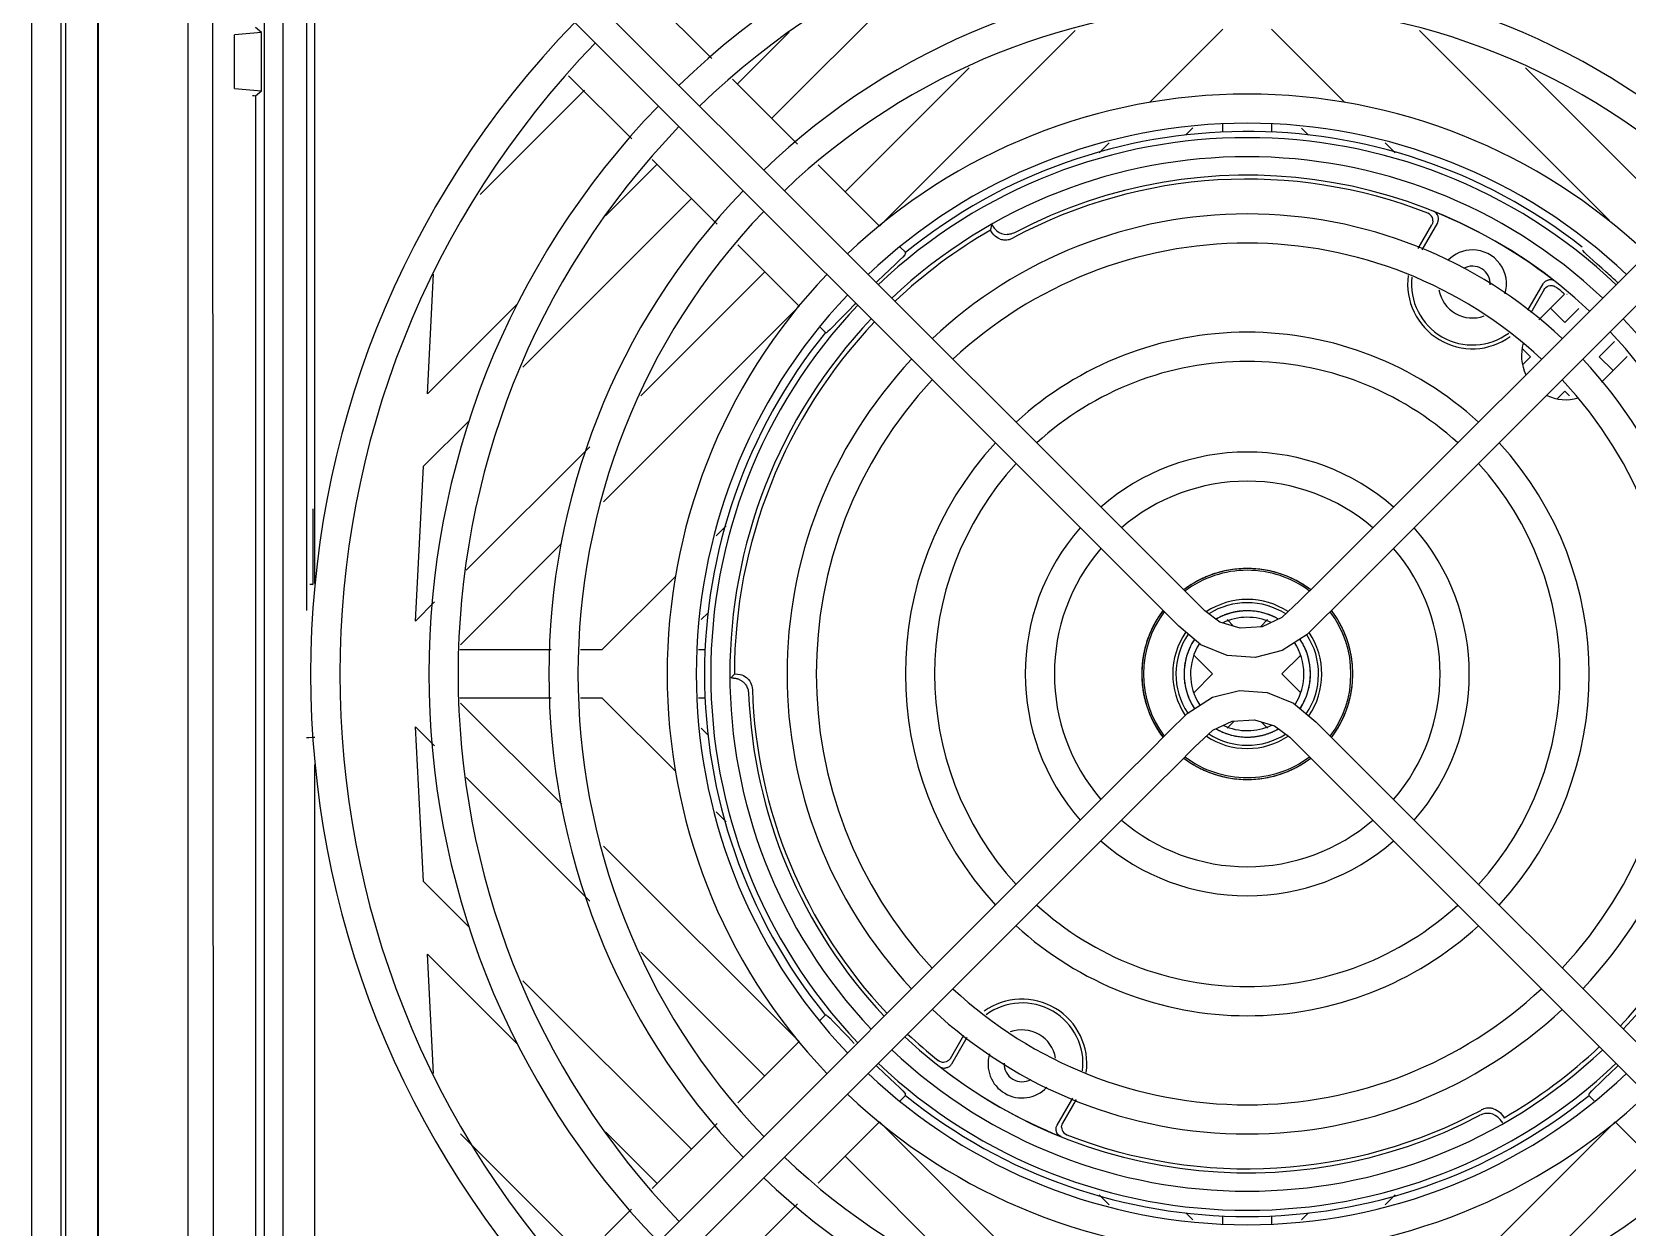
# Model space of a CAD drawing. Header units: inches. Extents: x 0 to 102, y 0 to 66.
# Drawn here: x 58.751 to 62.627, y 24.329 to 27.234 of the extents above; entities that cross this region are included whole.
import ezdxf
from ezdxf.enums import TextEntityAlignment as Align

# ---------------------------------------------------------------- set-up
doc = ezdxf.new("R2010")
doc.units = ezdxf.units.IN
doc.header["$MEASUREMENT"] = 0
doc.layers.add('PSYMS', color=7, linetype='Continuous')
doc.styles.add('WD', font='romans.shx', dxfattribs={"height": 0.185})

# ---------------------------------------------------------------- blocks, each defined once
blk = doc.blocks.new('SEN_FAN_N12_FA44')
at = {"color": 7, "linetype": 'Continuous'}
for p, q in [((-0.0153, 0.3371), (-0.0153, 5.534)), ((0.0556, 0.1245), (0.0556, 5.534)), ((0.3634, 5.5146), (0.3634, 0.4876)), ((0.4231, 5.316), (0.425, 1.2617)), ((4.8104, 4.8153), (3.1594, 3.1643)), ((2.5831, 3.2967), (1.0865, 4.7933)), ((2.5824, 3.1972), (1.0362, 4.7435)), ((4.856, 4.7607), (3.1387, 3.0434)), ((2.7574, 3.1224), (2.5831, 3.2967)), ((2.7363, 3.0434), (2.5824, 3.1972)), ((3.1594, 3.1643), (3.1111, 3.116)), ((2.7864, 3.0935), (2.7574, 3.1224)), ((3.1111, 3.116), (3.0648, 3.0697)), ((2.8341, 3.0458), (2.7864, 3.0935)), ((2.8711, 3.0185), (2.8341, 3.0458)), ((3.1387, 3.0434), (3.1293, 3.034)), ((3.0039, 2.7659), (3.0409, 2.7387)), ((2.6967, 2.7015), (2.7457, 2.7505)), ((2.7639, 2.6685), (2.8102, 2.7148)), ((3.0409, 2.7387), (3.0886, 2.691)), ((3.1388, 2.7411), (3.2926, 2.5873)), ((2.7156, 2.6202), (2.7639, 2.6685)), ((1.019, 1.0238), (2.5828, 2.5876)), ((3.2926, 2.5873), (4.8388, 1.041))]:
    blk.add_line(p, q, dxfattribs=at)
at = {"color": 6, "linetype": 'Continuous'}
for p, q in [((0.0674, 0.2623), (0.0674, 5.534)), ((0.1448, 0.2623), (0.1448, 5.5143)), ((0.3641, 0.4592), (0.3641, 5.3384)), ((0.5502, 0.6624), (0.5502, 5.1221)), ((0.595, 0.7269), (0.595, 5.0576)), ((0.6522, 4.7623), (0.6522, 3.0465)), ((0.6718, 3.1124), (0.6718, 4.7623)), ((2.1917, 4.6522), (1.782, 4.2425)), ((1.4836, 4.541), (1.6367, 4.3879)), ((0.5425, 4.451), (0.5281, 4.4631)), ((2.7001, 4.2809), (2.8784, 4.4592)), ((2.9966, 4.4592), (3.1749, 4.2809)), ((0.5425, 4.451), (0.4769, 4.4454)), ((0.4769, 4.3155), (0.4769, 4.4454)), ((0.5425, 4.3098), (0.5425, 4.451)), ((1.6985, 4.3261), (1.8242, 4.4518)), ((2.5192, 4.4563), (2.0437, 3.9809)), ((3.8171, 3.9951), (3.3558, 4.4563)), ((1.4419, 4.193), (1.2888, 4.3461)), ((1.9602, 4.0644), (2.2617, 4.3658)), ((3.905, 4.0741), (3.6134, 4.3657)), ((0.4769, 4.3155), (0.5425, 4.3098)), ((0.5281, 4.2977), (0.5425, 4.3098)), ((1.3272, 4.311), (1.0741, 4.0579)), ((1.6869, 4.3377), (1.8447, 4.1799)), ((0.5281, 4.2977), (0.5281, 1.4868)), ((2.8784, 4.2108), (2.8784, 4.2308)), ((2.9966, 4.2308), (2.9966, 4.2108)), ((2.8055, 4.2193), (2.7886, 4.2024)), ((3.0866, 4.2022), (3.0695, 4.2192)), ((2.5779, 4.1587), (2.6021, 4.1829)), ((3.2729, 4.1829), (3.297, 4.1588)), ((1.378, 4.0055), (1.5037, 4.1312)), ((1.6498, 3.9851), (1.492, 4.1429)), ((1.8948, 4.1298), (2.0437, 3.9809)), ((1.5872, 4.0477), (1.1775, 3.638)), ((2.3141, 3.9711), (2.3153, 3.9755)), ((2.3153, 3.9755), (2.3165, 3.9799)), ((2.3165, 3.9799), (2.3176, 3.9843)), ((3.3529, 3.9267), (3.386, 3.984)), ((3.3994, 3.9887), (3.3615, 3.9231)), ((1.8489, 3.786), (1.6999, 3.9349)), ((2.0946, 3.9299), (2.1075, 3.9171)), ((0.9456, 3.5732), (0.9608, 3.8636)), ((1.464, 3.5681), (1.7653, 3.8695)), ((3.6189, 3.7761), (3.6561, 3.8405)), ((3.6588, 3.8265), (3.6261, 3.77)), ((3.6459, 3.7531), (3.7083, 3.8156)), ((0.9456, 3.5732), (1.1651, 3.7926)), ((1.8489, 3.786), (1.3734, 3.3106)), ((3.6742, 3.7815), (3.7091, 3.7467)), ((3.7091, 3.7467), (3.7431, 3.7807)), ((1.9126, 3.7222), (1.8998, 3.7351)), ((1.9187, 3.7243), (1.9158, 3.7225)), ((3.6256, 3.6631), (3.6054, 3.6834)), ((3.8296, 3.7001), (3.7926, 3.6631)), ((3.6063, 3.6438), (3.6256, 3.6631)), ((3.7926, 3.6631), (3.8263, 3.6295)), ((3.7979, 3.6011), (3.8603, 3.6636)), ((3.7091, 3.5796), (3.6905, 3.561)), ((3.7205, 3.5682), (3.7091, 3.5796)), ((1.047, 3.5075), (0.9364, 3.3969)), ((1.04, 3.1442), (1.3404, 3.4445)), ((0.9167, 3.0208), (0.9364, 3.3969)), ((0.6675, 3.2936), (0.6675, 3.11)), ((1.6468, 3.2276), (1.6711, 3.2519)), ((1.2718, 3.209), (1.0257, 2.9629)), ((0.665, 3.1101), (0.6675, 3.11)), ((1.3705, 2.9513), (1.5488, 3.1296)), ((0.9167, 3.0208), (0.9631, 3.0673)), ((1.6274, 3.0411), (1.6105, 3.0242)), ((2.8884, 3.0242), (2.9041, 3.0084)), ((2.9693, 3.0068), (2.9866, 3.0242)), ((1.0248, 2.9513), (1.2465, 2.9513)), ((1.3173, 2.9513), (1.3705, 2.9513)), ((1.6041, 2.9513), (1.6189, 2.9513)), ((2.8533, 2.8922), (2.8082, 2.9373)), ((3.0668, 2.9373), (3.0217, 2.8922)), ((1.6882, 2.8887), (1.6914, 2.892)), ((2.8082, 2.8472), (2.8533, 2.8922)), ((3.0217, 2.8922), (3.0668, 2.8472)), ((1.2464, 2.8332), (1.0248, 2.8332)), ((1.3705, 2.8332), (1.3173, 2.8332)), ((1.5488, 2.6548), (1.3705, 2.8332)), ((1.6189, 2.8332), (1.6041, 2.8332)), ((1.0257, 2.8216), (1.2719, 2.5755)), ((0.9631, 2.7172), (0.9167, 2.7636)), ((0.9364, 2.3876), (0.9167, 2.7636)), ((1.6105, 2.7602), (1.6274, 2.7433)), ((2.9057, 2.7776), (2.8884, 2.7603)), ((2.9866, 2.7603), (2.9709, 2.776)), ((0.6718, 1.0221), (0.6719, 2.672)), ((1.3404, 2.3399), (1.04, 2.6403)), ((1.6711, 2.5326), (1.6468, 2.5568)), ((0.1455, 2.4605), (0.1455, 1.0691)), ((1.3734, 2.4739), (1.8485, 1.9988)), ((0.9364, 2.3876), (1.047, 2.277)), ((1.1651, 1.9918), (0.9456, 2.2113)), ((0.9608, 1.9208), (0.9456, 2.2113)), ((1.765, 1.9152), (1.4639, 2.2163)), ((1.1775, 2.1464), (1.587, 1.737)), ((1.8994, 2.0498), (1.9123, 2.0627)), ((1.9154, 2.0624), (1.9149, 2.0625)), ((1.6997, 1.8498), (1.8485, 1.9988)), ((1.9676, 2.01), (1.9825, 1.9944)), ((2.2162, 1.9579), (2.2489, 2.0145)), ((2.2561, 2.0083), (2.2189, 1.944)), ((2.1871, 1.9515), (2.1869, 1.9524)), ((2.1075, 1.8673), (2.0946, 1.8545)), ((2.1055, 1.8734), (2.1073, 1.8705)), ((2.1075, 1.8673), (2.1073, 1.8705)), ((2.4756, 1.7958), (2.5135, 1.8614)), ((3.7803, 1.8545), (3.7675, 1.8673)), ((2.5221, 1.8578), (2.489, 1.8005)), ((1.4919, 1.6417), (1.6496, 1.7996)), ((2.0437, 1.8036), (1.8948, 1.6546)), ((2.0437, 1.8036), (2.5192, 1.3281)), ((3.3558, 1.3281), (3.8313, 1.8036)), ((3.5609, 1.8133), (3.5608, 1.8128)), ((3.9802, 1.6546), (3.8313, 1.8036)), ((1.0264, 1.7742), (1.3255, 1.4751)), ((1.5035, 1.6534), (1.378, 1.779)), ((2.4989, 1.7723), (2.498, 1.772)), ((2.2616, 1.4187), (1.9602, 1.7201)), ((3.9148, 1.7201), (3.6134, 1.4187)), ((1.2888, 1.4383), (1.4418, 1.5916)), ((1.8447, 1.6045), (1.6869, 1.4467)), ((2.6021, 1.6015), (2.5779, 1.6258)), ((3.2971, 1.6258), (3.2729, 1.6016)), ((2.7886, 1.5821), (2.8055, 1.5652)), ((2.8784, 1.5536), (2.8784, 1.5736)), ((2.9966, 1.5736), (2.9966, 1.5537)), ((3.0695, 1.5652), (3.0864, 1.5821))]:
    blk.add_line(p, q, dxfattribs=at)
for points in [[(0.1455, 5.3246), (0.1455, 5.235), (0.1455, 5.1428), (0.1455, 5.0478), (0.1455, 4.9492), (0.1455, 4.8466), (0.1455, 2.4605)], [(3.3886, 3.9938), (3.3883, 3.9977), (3.3872, 4.0013), (3.3854, 4.0046), (3.383, 4.0076), (3.3799, 4.0101), (3.3761, 4.0121)], [(3.3886, 3.9938), (3.3885, 3.9921), (3.3883, 3.9904), (3.3879, 3.9888), (3.3873, 3.9871), (3.3867, 3.9855), (3.386, 3.984)], [(3.399, 4.009), (3.397, 4.0116), (3.3947, 4.0138), (3.3922, 4.0155), (3.3897, 4.0167)], [(3.4019, 4.0009), (3.4017, 4.0022), (3.4014, 4.0036), (3.4011, 4.0047), (3.4005, 4.0061), (3.3995, 4.0082), (3.3981, 4.0109)], [(3.3994, 3.9887), (3.4004, 3.9906), (3.4011, 3.9925), (3.4017, 3.9946), (3.402, 3.9966), (3.402, 3.9988), (3.4019, 4.0009)], [(2.3371, 3.9494), (2.3324, 3.9516), (2.3282, 3.9541), (2.3248, 3.9566), (2.3215, 3.9598), (2.3176, 3.9646), (2.3134, 3.9707)], [(2.3166, 3.9837), (2.3229, 3.9754), (2.329, 3.9691), (2.3348, 3.9651), (2.3406, 3.9625), (2.347, 3.9608), (2.3539, 3.9602)], [(2.3722, 3.9648), (2.3693, 3.9635), (2.3663, 3.9624), (2.3633, 3.9615), (2.3602, 3.9608), (2.3571, 3.9604), (2.3539, 3.9602)], [(2.1073, 3.9139), (2.1073, 3.9144), (2.1073, 3.915), (2.1074, 3.9155), (2.1074, 3.916), (2.1074, 3.9166), (2.1075, 3.9171)], [(2.3371, 3.9494), (2.3403, 3.9486), (2.343, 3.948), (2.3449, 3.9477), (2.3466, 3.9475), (2.3484, 3.9474), (2.3502, 3.9474)], [(2.3502, 3.9474), (2.3534, 3.9475), (2.3566, 3.9479), (2.3598, 3.9486), (2.3629, 3.9495), (2.3659, 3.9506), (2.3688, 3.952)], [(3.8098, 3.8691), (3.7987, 3.8789), (3.788, 3.8884), (3.7781, 3.8973), (3.7693, 3.9052), (3.7621, 3.9118), (3.7567, 3.917), (3.7534, 3.9207), (3.7521, 3.9226)], [(2.1073, 3.9139), (2.1055, 3.9111), (2.1006, 3.9056), (2.0926, 3.8976), (2.0821, 3.8875), (2.0693, 3.8754), (2.0549, 3.8617)], [(2.0549, 3.8617), (2.0393, 3.8468), (2.0361, 3.8437)], [(3.6561, 3.8405), (3.6573, 3.8423), (3.6586, 3.8439), (3.6601, 3.8454), (3.6618, 3.8467), (3.6636, 3.8478), (3.6655, 3.8488)], [(3.6655, 3.8488), (3.6668, 3.8492), (3.6681, 3.8496), (3.6693, 3.8499), (3.6706, 3.8501), (3.6722, 3.8506), (3.6739, 3.8511)], [(3.6853, 3.8461), (3.6829, 3.8477), (3.6802, 3.849), (3.6771, 3.8499), (3.6738, 3.8503)], [(3.6588, 3.8265), (3.6608, 3.8293), (3.6632, 3.8317), (3.666, 3.8337), (3.669, 3.8352), (3.6723, 3.8361), (3.6758, 3.8364)], [(3.6758, 3.8364), (3.678, 3.8362), (3.6802, 3.8358), (3.6823, 3.8352), (3.6843, 3.8343), (3.6862, 3.8333), (3.6881, 3.832)], [(1.986, 3.7936), (1.9831, 3.7906), (1.9683, 3.7752), (1.9545, 3.7606), (1.9423, 3.7477), (1.9322, 3.7372), (1.9243, 3.7293), (1.9187, 3.7243)], [(1.9126, 3.7222), (1.9131, 3.7223), (1.9136, 3.7223), (1.9141, 3.7224), (1.9147, 3.7224), (1.9152, 3.7224), (1.9158, 3.7225)], [(0.6596, 3.1104), (0.6616, 3.1103), (0.665, 3.1101)], [(1.6843, 2.8825), (1.6844, 2.884), (1.685, 2.8855), (1.6865, 2.8871), (1.6882, 2.8887)], [(1.6843, 2.8826), (1.6867, 2.8826), (1.6885, 2.8825), (1.6896, 2.8824), (1.6914, 2.8822)], [(1.6914, 2.8928), (1.6989, 2.8921), (1.7051, 2.8911), (1.7097, 2.8898), (1.7134, 2.8882), (1.7172, 2.886), (1.7207, 2.8835)], [(1.6914, 2.8822), (1.6924, 2.8821), (1.6934, 2.8819), (1.6945, 2.8817), (1.6957, 2.8814), (1.6968, 2.8811), (1.6981, 2.8808), (1.6993, 2.8804), (1.7006, 2.88), (1.702, 2.8795), (1.7033, 2.8789), (1.7047, 2.8782), (1.7062, 2.8775), (1.7076, 2.8766), (1.7091, 2.8757), (1.7106, 2.8746), (1.712, 2.8734), (1.7135, 2.8721), (1.715, 2.8707), (1.7165, 2.8691), (1.7179, 2.8673), (1.7193, 2.8654), (1.7206, 2.8634), (1.7218, 2.8611), (1.7228, 2.8588), (1.7238, 2.8563), (1.7246, 2.8536), (1.7252, 2.8508), (1.7257, 2.8479), (1.726, 2.8448)], [(1.7207, 2.8835), (1.7217, 2.8827), (1.7226, 2.8819), (1.7235, 2.8811), (1.7243, 2.8802), (1.7252, 2.8793), (1.726, 2.8784)], [(1.726, 2.8784), (1.7286, 2.8749), (1.7308, 2.8712), (1.7326, 2.8672), (1.734, 2.863), (1.7349, 2.8587), (1.7353, 2.8541)], [(0.6522, 2.7379), (0.6573, 2.7381), (0.666, 2.7384)], [(0.666, 2.7384), (0.6691, 2.7385), (0.6711, 2.7385), (0.6719, 2.7385)], [(1.9149, 2.0625), (1.9138, 2.0625), (1.9133, 2.0625), (1.9128, 2.0626), (1.9123, 2.0627)], [(1.9154, 2.0624), (1.9183, 2.0607), (1.9238, 2.0558), (1.9317, 2.0478), (1.9419, 2.0372), (1.954, 2.0244), (1.9676, 2.01)], [(2.0361, 1.9407), (2.0392, 1.9377), (2.0548, 1.9228), (2.0692, 1.9091), (2.082, 1.897), (2.0926, 1.8868), (2.1006, 1.8789), (2.1055, 1.8734)], [(2.1992, 1.948), (2.197, 1.9482), (2.1948, 1.9486), (2.1927, 1.9493), (2.1907, 1.9501), (2.1888, 1.9512), (2.1869, 1.9524)], [(2.1897, 1.9383), (2.1921, 1.9368), (2.1948, 1.9355), (2.1978, 1.9346), (2.2012, 1.9342)], [(2.2162, 1.9579), (2.2142, 1.9551), (2.2118, 1.9528), (2.209, 1.9508), (2.2059, 1.9493), (2.2027, 1.9484), (2.1992, 1.948)], [(2.2189, 1.944), (2.2177, 1.9422), (2.2164, 1.9405), (2.2149, 1.939), (2.2132, 1.9377), (2.2114, 1.9366), (2.2095, 1.9357)], [(3.8201, 1.9227), (3.8357, 1.9376), (3.8389, 1.9407)], [(2.2095, 1.9357), (2.2082, 1.9352), (2.2069, 1.9348), (2.2057, 1.9346), (2.2044, 1.9343), (2.2028, 1.9339), (2.2011, 1.9334)], [(3.7677, 1.8705), (3.7695, 1.8734), (3.7744, 1.8789), (3.7824, 1.8868), (3.7929, 1.897), (3.8057, 1.9091), (3.8201, 1.9227)], [(3.7677, 1.8705), (3.7677, 1.87), (3.7677, 1.8695), (3.7676, 1.869), (3.7676, 1.8684), (3.7676, 1.8679), (3.7675, 1.8673)], [(3.5211, 1.8242), (3.518, 1.8241), (3.515, 1.8237), (3.5119, 1.8231), (3.5088, 1.8222), (3.5058, 1.821), (3.5028, 1.8197)], [(3.5248, 1.8371), (3.5216, 1.8369), (3.5184, 1.8366), (3.5152, 1.8359), (3.5121, 1.835), (3.5091, 1.8338), (3.5062, 1.8324)], [(3.5584, 1.8008), (3.5521, 1.809), (3.546, 1.8153), (3.5402, 1.8194), (3.5343, 1.822), (3.5279, 1.8237), (3.5211, 1.8242)], [(3.5356, 1.8356), (3.5338, 1.836), (3.532, 1.8364), (3.5302, 1.8367), (3.5284, 1.8369), (3.5266, 1.837), (3.5248, 1.8371)], [(3.5356, 1.8356), (3.5404, 1.8338), (3.545, 1.8315), (3.5489, 1.8289), (3.5528, 1.8254), (3.5571, 1.8202), (3.5617, 1.8138)], [(2.473, 1.7859), (2.473, 1.7876), (2.4733, 1.7893), (2.4736, 1.7909), (2.4741, 1.7926), (2.4748, 1.7942), (2.4756, 1.7958)], [(2.474, 1.7795), (2.4737, 1.7806), (2.4734, 1.7817), (2.4732, 1.7827), (2.4731, 1.7838), (2.473, 1.7849), (2.473, 1.7859)], [(2.4864, 1.7906), (2.4865, 1.7923), (2.4867, 1.794), (2.4871, 1.7957), (2.4877, 1.7973), (2.4883, 1.7989), (2.489, 1.8005)], [(2.4864, 1.7906), (2.4867, 1.7867), (2.4878, 1.7831), (2.4896, 1.7798), (2.492, 1.7769), (2.4951, 1.7744), (2.4989, 1.7723)], [(2.4853, 1.7677), (2.4827, 1.769), (2.4804, 1.7706), (2.4783, 1.7724), (2.4766, 1.7746), (2.4752, 1.7769), (2.474, 1.7795)]]:
    blk.add_lwpolyline(points, dxfattribs=at)
at = {"color": 7, "linetype": 'Continuous'}
for points in [[(2.9375, 3.1486), (2.9323, 3.1485), (2.9272, 3.1484), (2.9221, 3.1481), (2.917, 3.1478), (2.912, 3.1473), (2.907, 3.1467), (2.902, 3.1461), (2.897, 3.1454), (2.892, 3.1445), (2.8871, 3.1436), (2.8822, 3.1426), (2.8773, 3.1414), (2.8724, 3.1402), (2.8676, 3.1389), (2.8628, 3.1375)], [(3.0173, 3.1359), (3.0125, 3.1374), (3.0077, 3.1388), (3.0028, 3.1402), (2.9979, 3.1414), (2.993, 3.1425), (2.9881, 3.1436), (2.9831, 3.1445), (2.9782, 3.1454), (2.9732, 3.1461), (2.9681, 3.1468), (2.9631, 3.1473), (2.958, 3.1478), (2.9529, 3.1481), (2.9478, 3.1484), (2.9427, 3.1485), (2.9375, 3.1486)], [(2.7886, 3.1009), (2.7865, 3.0994), (2.7845, 3.0979), (2.783, 3.0968)], [(2.8628, 3.1375), (2.858, 3.136), (2.8533, 3.1344), (2.8485, 3.1327), (2.8435, 3.1307), (2.8391, 3.129), (2.8365, 3.1279), (2.8345, 3.127), (2.8322, 3.126), (2.8299, 3.1249), (2.8276, 3.1239), (2.8253, 3.1228), (2.8231, 3.1217), (2.8208, 3.1205), (2.8186, 3.1194), (2.8164, 3.1182), (2.8142, 3.117), (2.812, 3.1158), (2.8098, 3.1145), (2.8076, 3.1133), (2.8054, 3.112), (2.8033, 3.1107), (2.8011, 3.1093), (2.799, 3.108), (2.7969, 3.1066), (2.7948, 3.1052), (2.7927, 3.1038), (2.7906, 3.1023), (2.7886, 3.1009)], [(3.0894, 3.0987), (3.0874, 3.1002), (3.0853, 3.1017), (3.0832, 3.1032), (3.0811, 3.1046), (3.079, 3.106), (3.0769, 3.1074), (3.0747, 3.1088), (3.0726, 3.1101), (3.0704, 3.1115), (3.0682, 3.1128), (3.066, 3.1141), (3.0638, 3.1153), (3.0616, 3.1166), (3.0594, 3.1178), (3.0571, 3.119), (3.0549, 3.1202), (3.0526, 3.1213), (3.0503, 3.1225), (3.048, 3.1236), (3.0457, 3.1246), (3.0434, 3.1257), (3.0411, 3.1268), (3.039, 3.1277), (3.0364, 3.1288), (3.0319, 3.1306), (3.0269, 3.1325), (3.0221, 3.1342), (3.0173, 3.1359)], [(3.0648, 3.0697), (3.0213, 3.0291), (2.974, 3.0071), (2.9202, 3.0035), (2.8711, 3.0185)], [(3.092, 3.0968), (3.0915, 3.0972), (3.0894, 3.0987)], [(2.7329, 3.0467), (2.7317, 3.0452), (2.7303, 3.0432), (2.7288, 3.0412), (2.7274, 3.0391), (2.726, 3.0371), (2.7246, 3.035), (2.7232, 3.0329), (2.7218, 3.0308), (2.7205, 3.0287), (2.7191, 3.0266), (2.7178, 3.0244), (2.7165, 3.0223), (2.7153, 3.0201), (2.714, 3.0179), (2.7128, 3.0157), (2.7116, 3.0135), (2.7105, 3.0113), (2.7093, 3.0091), (2.7082, 3.0069), (2.7071, 3.0046), (2.706, 3.0024), (2.7049, 3.0001), (2.7039, 2.9978), (2.7029, 2.9955), (2.7019, 2.9932), (2.7009, 2.9909), (2.6999, 2.9886), (2.699, 2.9863), (2.6981, 2.9839), (2.6972, 2.9816), (2.6963, 2.9792), (2.6955, 2.9769), (2.6947, 2.9745), (2.6939, 2.9721), (2.6931, 2.9697), (2.6924, 2.9673), (2.6916, 2.9649), (2.6909, 2.9625), (2.6903, 2.9601), (2.6896, 2.9577), (2.689, 2.9553), (2.6884, 2.9528), (2.6878, 2.9504), (2.6872, 2.9479), (2.6867, 2.9454), (2.6862, 2.943), (2.6857, 2.9405), (2.6852, 2.938), (2.6848, 2.9356), (2.6844, 2.9331), (2.684, 2.9306), (2.6836, 2.9281), (2.6833, 2.9257), (2.683, 2.9232), (2.6827, 2.9207), (2.6824, 2.9182), (2.6822, 2.9157), (2.682, 2.9132), (2.6818, 2.9107), (2.6816, 2.9082), (2.6815, 2.9057), (2.6814, 2.9032), (2.6813, 2.9007), (2.6812, 2.8982), (2.6811, 2.8957), (2.6811, 2.8932)], [(2.8251, 2.9631), (2.7711, 3.0085), (2.7363, 3.0434)], [(3.1293, 3.034), (3.0833, 2.9883), (3.0222, 2.9489), (2.9567, 2.9325), (2.889, 2.9371), (2.8251, 2.9631)], [(2.9044, 3.0421), (2.9029, 3.0418), (2.9014, 3.0414), (2.9, 3.0411), (2.8985, 3.0407), (2.897, 3.0403), (2.8955, 3.0399), (2.8941, 3.0395), (2.8926, 3.0391), (2.8912, 3.0386), (2.8897, 3.0381), (2.8883, 3.0377), (2.8869, 3.0372), (2.8854, 3.0367), (2.884, 3.0362), (2.8826, 3.0356), (2.8812, 3.0351), (2.8797, 3.0345), (2.8783, 3.0339), (2.8769, 3.0333), (2.8756, 3.0327), (2.8742, 3.0321), (2.8729, 3.0315), (2.8715, 3.0309), (2.8702, 3.0302), (2.8689, 3.0296), (2.8675, 3.0289), (2.8662, 3.0282), (2.8649, 3.0275), (2.8636, 3.0268), (2.8623, 3.0261), (2.8615, 3.0256)], [(2.9375, 3.0458), (2.9358, 3.0457), (2.9342, 3.0457), (2.9326, 3.0456), (2.9309, 3.0455), (2.9293, 3.0454), (2.9277, 3.0453), (2.9261, 3.0452), (2.9245, 3.0451), (2.9229, 3.0449), (2.9213, 3.0448), (2.9197, 3.0446), (2.9182, 3.0444), (2.9166, 3.0442), (2.915, 3.044), (2.9135, 3.0438), (2.912, 3.0435), (2.9104, 3.0433), (2.9089, 3.043), (2.9074, 3.0427), (2.9059, 3.0424), (2.9044, 3.0421)], [(2.9719, 3.0418), (2.9689, 3.0425), (2.9659, 3.043), (2.9628, 3.0436), (2.9597, 3.0441), (2.9566, 3.0445), (2.9535, 3.0448), (2.9503, 3.0451), (2.9472, 3.0454), (2.944, 3.0456), (2.9407, 3.0457), (2.9375, 3.0458)], [(3.0136, 3.0255), (3.0132, 3.0258), (3.0119, 3.0265), (3.0105, 3.0273), (3.0092, 3.028), (3.0078, 3.0287), (3.0064, 3.0294), (3.0051, 3.0301), (3.0037, 3.0308), (3.0023, 3.0314), (3.0009, 3.0321), (2.9997, 3.0326), (2.9981, 3.0333), (2.9955, 3.0344), (2.9925, 3.0356), (2.9896, 3.0367), (2.9867, 3.0377), (2.9838, 3.0386), (2.9809, 3.0395), (2.9779, 3.0403), (2.9749, 3.0411), (2.9719, 3.0418)], [(3.1817, 2.9702), (3.181, 2.9726), (3.1802, 2.975), (3.1793, 2.9774), (3.1785, 2.9797), (3.1776, 2.9821), (3.1767, 2.9844), (3.1758, 2.9868), (3.1749, 2.9891), (3.1739, 2.9914), (3.1729, 2.9937), (3.1719, 2.996), (3.1709, 2.9983), (3.1699, 3.0006), (3.1688, 3.0029), (3.1677, 3.0051), (3.1666, 3.0074), (3.1654, 3.0096), (3.1643, 3.0118), (3.1631, 3.014), (3.1619, 3.0162), (3.1607, 3.0184), (3.1594, 3.0206), (3.1582, 3.0228), (3.1569, 3.0249), (3.1556, 3.0271), (3.1542, 3.0292), (3.1529, 3.0313), (3.1515, 3.0334), (3.1501, 3.0355), (3.1487, 3.0376), (3.1473, 3.0397), (3.1458, 3.0417), (3.1443, 3.0437), (3.1428, 3.0458), (3.1421, 3.0467)], [(2.8091, 2.9765), (2.8083, 2.9753), (2.8068, 2.9728), (2.8053, 2.9703), (2.8038, 2.9678), (2.8024, 2.9653), (2.8011, 2.9627), (2.7998, 2.9601), (2.7985, 2.9574), (2.7973, 2.9548), (2.7961, 2.952), (2.795, 2.9493), (2.7939, 2.9465), (2.7929, 2.9438), (2.7919, 2.941), (2.791, 2.9382), (2.7901, 2.9354), (2.7893, 2.9325), (2.7886, 2.9297), (2.7879, 2.9268), (2.7873, 2.924), (2.7867, 2.9211), (2.7862, 2.9182), (2.7857, 2.9153), (2.7853, 2.9124), (2.785, 2.9095), (2.7847, 2.9066), (2.7844, 2.9036), (2.7842, 2.9006), (2.7841, 2.8977), (2.784, 2.8947), (2.784, 2.8917), (2.784, 2.8887), (2.7841, 2.8857), (2.7843, 2.8827), (2.7845, 2.8798), (2.7847, 2.8768), (2.7851, 2.8739), (2.7854, 2.8709), (2.7859, 2.868), (2.7864, 2.8651), (2.7869, 2.8622), (2.7875, 2.8593), (2.7882, 2.8564), (2.7889, 2.8535), (2.7897, 2.8507), (2.7905, 2.8478), (2.7914, 2.845), (2.7923, 2.8422), (2.7933, 2.8394), (2.7944, 2.8366), (2.7956, 2.8337), (2.7967, 2.8309), (2.798, 2.8281), (2.7993, 2.8254), (2.8006, 2.8226), (2.802, 2.82), (2.8035, 2.8173), (2.8049, 2.8147), (2.8065, 2.8121), (2.8081, 2.8096), (2.8094, 2.8076)], [(3.0659, 2.8079), (3.0667, 2.8092), (3.0682, 2.8116), (3.0697, 2.8141), (3.0712, 2.8166), (3.0726, 2.8192), (3.0739, 2.8218), (3.0752, 2.8244), (3.0765, 2.827), (3.0777, 2.8297), (3.0789, 2.8324), (3.08, 2.8352), (3.0811, 2.8379), (3.0821, 2.8407), (3.0831, 2.8435), (3.084, 2.8463), (3.0849, 2.8491), (3.0857, 2.8519), (3.0864, 2.8548), (3.0871, 2.8576), (3.0877, 2.8605), (3.0883, 2.8633), (3.0888, 2.8662), (3.0893, 2.8691), (3.0897, 2.872), (3.09, 2.875), (3.0903, 2.8779), (3.0906, 2.8808), (3.0908, 2.8838), (3.0909, 2.8868), (3.091, 2.8898), (3.091, 2.8928), (3.091, 2.8958), (3.0909, 2.8988), (3.0907, 2.9017), (3.0905, 2.9047), (3.0903, 2.9077), (3.0899, 2.9106), (3.0896, 2.9135), (3.0891, 2.9165), (3.0886, 2.9194), (3.0881, 2.9223), (3.0875, 2.9252), (3.0868, 2.928), (3.0861, 2.9309), (3.0853, 2.9338), (3.0845, 2.9366), (3.0836, 2.9394), (3.0827, 2.9423), (3.0817, 2.9451), (3.0806, 2.9479), (3.0794, 2.9507), (3.0783, 2.9536), (3.077, 2.9563), (3.0757, 2.9591), (3.0744, 2.9618), (3.073, 2.9645), (3.0715, 2.9671), (3.0701, 2.9698), (3.0685, 2.9723), (3.0669, 2.9749), (3.0656, 2.9769)], [(3.1939, 2.8913), (3.1939, 2.8938), (3.1939, 2.8963), (3.1938, 2.8988), (3.1937, 2.9013), (3.1936, 2.9038), (3.1935, 2.9063), (3.1933, 2.9088), (3.1932, 2.9113), (3.193, 2.9138), (3.1928, 2.9163), (3.1925, 2.9188), (3.1922, 2.9213), (3.1919, 2.9238), (3.1916, 2.9262), (3.1913, 2.9287), (3.1909, 2.9312), (3.1905, 2.9337), (3.1901, 2.9361), (3.1897, 2.9386), (3.1892, 2.9411), (3.1887, 2.9436), (3.1882, 2.946), (3.1876, 2.9485), (3.1871, 2.9509), (3.1865, 2.9534), (3.1859, 2.9558), (3.1852, 2.9582), (3.1846, 2.9606), (3.1839, 2.963), (3.1832, 2.9655), (3.1825, 2.9678), (3.1817, 2.9702)], [(2.6811, 2.8932), (2.6811, 2.8907), (2.6811, 2.8881), (2.6812, 2.8856), (2.6813, 2.8831), (2.6814, 2.8806), (2.6815, 2.8781), (2.6817, 2.8756), (2.6818, 2.8731), (2.682, 2.8706), (2.6822, 2.8682), (2.6825, 2.8657), (2.6828, 2.8632), (2.6831, 2.8607), (2.6834, 2.8582), (2.6837, 2.8557), (2.6841, 2.8532), (2.6845, 2.8508), (2.6849, 2.8483), (2.6853, 2.8458), (2.6858, 2.8434), (2.6863, 2.8409), (2.6868, 2.8384), (2.6874, 2.836), (2.6879, 2.8335), (2.6885, 2.8311), (2.6891, 2.8287), (2.6898, 2.8262), (2.6904, 2.8238), (2.6911, 2.8214), (2.6918, 2.819), (2.6925, 2.8166), (2.6933, 2.8142)], [(3.1421, 2.7377), (3.1433, 2.7392), (3.1447, 2.7413), (3.1462, 2.7433), (3.1476, 2.7453), (3.149, 2.7474), (3.1504, 2.7494), (3.1518, 2.7515), (3.1532, 2.7536), (3.1545, 2.7558), (3.1559, 2.7579), (3.1572, 2.76), (3.1585, 2.7622), (3.1597, 2.7644), (3.161, 2.7665), (3.1622, 2.7687), (3.1634, 2.7709), (3.1645, 2.7731), (3.1657, 2.7753), (3.1668, 2.7776), (3.1679, 2.7798), (3.169, 2.7821), (3.1701, 2.7843), (3.1711, 2.7866), (3.1721, 2.7889), (3.1731, 2.7912), (3.1741, 2.7935), (3.1751, 2.7958), (3.176, 2.7982), (3.1769, 2.8005), (3.1778, 2.8029), (3.1787, 2.8052), (3.1795, 2.8076), (3.1803, 2.8099), (3.1811, 2.8123), (3.1819, 2.8147), (3.1826, 2.8171), (3.1834, 2.8195), (3.1841, 2.8219), (3.1847, 2.8243), (3.1854, 2.8268), (3.186, 2.8292), (3.1866, 2.8316), (3.1872, 2.8341), (3.1878, 2.8365), (3.1883, 2.839), (3.1888, 2.8415), (3.1893, 2.8439), (3.1898, 2.8464), (3.1902, 2.8489), (3.1906, 2.8513), (3.191, 2.8538), (3.1914, 2.8563), (3.1917, 2.8588), (3.192, 2.8613), (3.1923, 2.8638), (3.1926, 2.8662), (3.1928, 2.8687), (3.193, 2.8712), (3.1932, 2.8737), (3.1934, 2.8762), (3.1935, 2.8787), (3.1936, 2.8812), (3.1937, 2.8837), (3.1938, 2.8863), (3.1939, 2.8888), (3.1939, 2.8913)], [(2.7457, 2.7505), (2.7917, 2.7962), (2.8528, 2.8356), (2.9183, 2.852), (2.986, 2.8473), (3.0499, 2.8213)], [(2.6933, 2.8142), (2.694, 2.8118), (2.6948, 2.8095), (2.6957, 2.8071), (2.6965, 2.8047), (2.6974, 2.8024), (2.6983, 2.8), (2.6992, 2.7977), (2.7001, 2.7954), (2.7011, 2.793), (2.7021, 2.7907), (2.7031, 2.7884), (2.7041, 2.7861), (2.7051, 2.7839), (2.7062, 2.7816), (2.7073, 2.7793), (2.7084, 2.7771), (2.7096, 2.7749), (2.7107, 2.7726), (2.7119, 2.7704), (2.7131, 2.7682), (2.7143, 2.766), (2.7156, 2.7639), (2.7168, 2.7617), (2.7181, 2.7595), (2.7194, 2.7574), (2.7208, 2.7553), (2.7221, 2.7531), (2.7235, 2.751), (2.7249, 2.7489), (2.7263, 2.7468), (2.7277, 2.7448), (2.7292, 2.7427), (2.7307, 2.7407), (2.7322, 2.7387), (2.7329, 2.7377)], [(3.0499, 2.8213), (3.1039, 2.776), (3.1388, 2.7411)], [(2.8102, 2.7148), (2.8537, 2.7553), (2.901, 2.7773), (2.9548, 2.7809), (3.0039, 2.7659)], [(2.8614, 2.7589), (2.8618, 2.7587), (2.8631, 2.7579), (2.8645, 2.7572), (2.8658, 2.7564), (2.8672, 2.7557), (2.8686, 2.755), (2.8699, 2.7544), (2.8713, 2.7537), (2.8727, 2.753), (2.8741, 2.7524), (2.8753, 2.7518), (2.8769, 2.7511), (2.8795, 2.75), (2.8825, 2.7488), (2.8854, 2.7478), (2.8883, 2.7468), (2.8912, 2.7458), (2.8941, 2.745), (2.8971, 2.7441), (2.9001, 2.7434), (2.9031, 2.7426)], [(2.9706, 2.7424), (2.9721, 2.7427), (2.9736, 2.743), (2.975, 2.7434), (2.9765, 2.7438), (2.978, 2.7441), (2.9795, 2.7445), (2.9809, 2.745), (2.9824, 2.7454), (2.9838, 2.7458), (2.9853, 2.7463), (2.9867, 2.7468), (2.9881, 2.7473), (2.9896, 2.7478), (2.991, 2.7483), (2.9924, 2.7488), (2.9938, 2.7494), (2.9953, 2.7499), (2.9967, 2.7505), (2.9981, 2.7511), (2.9994, 2.7517), (3.0008, 2.7523), (3.0021, 2.7529), (3.0035, 2.7536), (3.0048, 2.7542), (3.0061, 2.7549), (3.0075, 2.7555), (3.0088, 2.7562), (3.0101, 2.7569), (3.0114, 2.7576), (3.0127, 2.7584), (3.0135, 2.7588)], [(2.9031, 2.7426), (2.9061, 2.742), (2.9091, 2.7414), (2.9122, 2.7409), (2.9153, 2.7404), (2.9184, 2.74), (2.9215, 2.7396), (2.9247, 2.7393), (2.9278, 2.7391), (2.931, 2.7389), (2.9343, 2.7387), (2.9375, 2.7387)], [(2.9375, 2.7387), (2.9392, 2.7387), (2.9408, 2.7388), (2.9424, 2.7388), (2.9441, 2.7389), (2.9457, 2.739), (2.9473, 2.7391), (2.9489, 2.7392), (2.9505, 2.7394), (2.9521, 2.7395), (2.9537, 2.7397), (2.9553, 2.7398), (2.9568, 2.74), (2.9584, 2.7402), (2.96, 2.7405), (2.9615, 2.7407), (2.963, 2.7409), (2.9646, 2.7412), (2.9661, 2.7415), (2.9676, 2.7417), (2.9691, 2.742), (2.9706, 2.7424)], [(2.5828, 2.5876), (2.6419, 2.6467), (2.6967, 2.7015)], [(2.783, 2.6876), (2.7835, 2.6872), (2.7856, 2.6857)], [(2.7856, 2.6857), (2.7876, 2.6842), (2.7897, 2.6827), (2.7918, 2.6813), (2.7939, 2.6799), (2.796, 2.6784), (2.7981, 2.677), (2.8003, 2.6757), (2.8024, 2.6743), (2.8046, 2.673), (2.8068, 2.6717), (2.809, 2.6704), (2.8112, 2.6691), (2.8134, 2.6679), (2.8156, 2.6666), (2.8179, 2.6655), (2.8201, 2.6643), (2.8224, 2.6631), (2.8247, 2.662), (2.827, 2.6609), (2.8293, 2.6598), (2.8316, 2.6587), (2.8339, 2.6577), (2.836, 2.6568), (2.8386, 2.6557), (2.8431, 2.6539), (2.8481, 2.6519), (2.8529, 2.6502), (2.8577, 2.6486)], [(3.0122, 2.647), (3.017, 2.6485), (3.0217, 2.6501), (3.0265, 2.6518), (3.0315, 2.6537), (3.0359, 2.6555), (3.0385, 2.6566), (3.0405, 2.6574), (3.0428, 2.6585), (3.0451, 2.6595), (3.0474, 2.6606), (3.0497, 2.6617), (3.0519, 2.6628), (3.0542, 2.6639), (3.0564, 2.6651), (3.0586, 2.6663), (3.0608, 2.6675), (3.063, 2.6687), (3.0652, 2.6699), (3.0674, 2.6712), (3.0696, 2.6725), (3.0717, 2.6738), (3.0739, 2.6751), (3.076, 2.6765), (3.0781, 2.6779), (3.0802, 2.6793), (3.0823, 2.6807), (3.0844, 2.6821), (3.0864, 2.6836)], [(3.0864, 2.6836), (3.0885, 2.685), (3.0905, 2.6865), (3.092, 2.6876)], [(3.0886, 2.691), (3.1176, 2.662), (4.7885, 0.9911)], [(2.8577, 2.6486), (2.8625, 2.6471), (2.8673, 2.6456), (2.8722, 2.6443), (2.8771, 2.6431), (2.882, 2.6419), (2.8869, 2.6409), (2.8919, 2.6399), (2.8968, 2.6391), (2.9018, 2.6383), (2.9069, 2.6377), (2.9119, 2.6371), (2.917, 2.6367), (2.9221, 2.6363), (2.9272, 2.6361), (2.9323, 2.6359), (2.9375, 2.6358)], [(2.9375, 2.6358), (2.9427, 2.6359), (2.9478, 2.6361), (2.9529, 2.6363), (2.958, 2.6367), (2.963, 2.6371), (2.968, 2.6377), (2.973, 2.6383), (2.978, 2.6391), (2.983, 2.6399), (2.9879, 2.6409), (2.9928, 2.6419), (2.9977, 2.643), (3.0026, 2.6442), (3.0074, 2.6455), (3.0122, 2.647)], [(0.9499, 0.6847), (0.9811, 0.7077), (1.0046, 0.7353), (1.0208, 0.7662), (1.0294, 0.7963), (1.032, 0.8277), (1.0271, 0.8648), (1.023, 0.8884), (1.0256, 0.9128), (1.0343, 0.9345), (1.0464, 0.9509), (1.0646, 0.9692), (2.7156, 2.6202)]]:
    blk.add_lwpolyline(points, dxfattribs=at)
for radius, start, end in [(1.9882, 90, 133.9747), (1.9882, 46.0253, 90), (1.9173, 90, 133.9368), (1.9173, 46.0632, 90), (1.6969, 90.0107, 133.796), (1.6969, 46.204, 90.0105), (1.626, 90.0107, 133.7435), (1.626, 46.2565, 90.0105), (2.2756, 135.8958, 224.1042), (2.2047, 135.9246, 224.0754), (1.9882, 136.0253, 223.9747), (1.4095, 90.0005, 133.5579), (1.4094, 46.4424, 90.0002), (1.3386, 90.0005, 133.4816), (1.3386, 46.5187, 90.0002), (1.9173, 136.0632, 223.9368), (1.6969, 136.2043, 223.7958), (1.626, 136.2568, 223.7433), (1.1181, 90.0002, 133.1769), (1.1181, 46.8232, 90), (1.0472, 90.0002, 133.0591), (1.0472, 46.9411, 90), (1.4095, 136.4423, 223.5572), (1.3386, 136.5187, 223.4809), (0.8307, 90.0002, 132.5461), (0.8307, 47.454, 90), (1.1181, 136.8233, 223.1766), (0.7598, 90.0002, 132.3248), (0.7598, 47.6753, 90), (1.1181, 316.8232, 43.1768), (1.0472, 136.9411, 223.0587), (1.0472, 316.9411, 43.0589), (0.8307, 137.4541, 222.5458), (0.8307, 317.454, 42.546), (0.5394, 90.0121, 131.2219), (0.5394, 48.7789, 90.0101), (0.7598, 137.6753, 222.3245), (0.7598, 317.6752, 42.3248), (0.4685, 90.0122, 130.6628), (0.4685, 49.3382, 90.0101), (0.5394, 138.7806, 221.22), (0.5394, 318.7797, 41.2199), (0.4685, 139.3402, 220.6607), (0.4685, 319.3391, 40.6605), (0.2564, 52.9516, 127.0487), (0.252, 90.0005, 126.9087), (0.252, 53.0913, 89.9998), (0.1811, 90.0006, 123.4331), (0.1811, 56.7628, 89.9998), (0.2564, 142.953, 217.0496), (0.252, 143.0926, 216.9092), (0.1535, 60.4727, 119.5557), (0.252, 323.093, 36.9101), (0.2564, 322.953, 37.0496), (0.1811, 145.6926, 213.7406), (0.1811, 325.6932, 33.7417), (0.1535, 146.745, 213.4448), (0.1535, 326.745, 33.4448), (0.1535, 240.4727, 299.5557), (0.1811, 236.7618, 269.9995), (0.1811, 270.0002, 303.434), (0.2564, 232.9516, 307.0487), (0.252, 233.0906, 269.9995), (0.252, 270.0002, 306.9092), (0.4685, 229.3381, 269.9987), (0.4685, 270.0007, 310.6615), (0.5394, 228.7788, 269.9986), (0.5394, 270.0006, 311.2207), (0.7598, 227.675, 269.9998), (0.7598, 270, 312.3247), (0.8307, 227.4537, 269.9998), (0.8307, 270, 312.546), (1.0472, 226.9408, 269.9998), (1.0472, 270, 313.059), (1.1181, 226.8229, 269.9998), (1.1181, 270, 313.1768), (1.3386, 226.518, 269.9995), (1.3386, 269.9998, 313.4813), (1.4095, 226.4417, 269.9995), (1.4094, 269.9998, 313.5576), (1.626, 226.2566, 269.9998), (1.626, 270.0001, 313.7434), (1.6969, 226.2041, 269.9998), (1.6969, 270.0001, 313.7959)]:
    blk.add_arc((2.9375, 2.8922), radius, start, end, dxfattribs=at)
at = {"color": 6, "linetype": 'Continuous'}
for centre, radius, start, end in [((2.9375, 2.8922), 1.3035, 46.5362, 133.4638), ((2.9375, 2.8922), 1.3186, 51.8771, 129.0264), ((2.9375, 2.8922), 1.2571, 46.6153, 133.3847), ((2.9375, 2.8922), 1.2028, 68.6109, 118.2178), ((2.9375, 2.8922), 1.2124, 46.6748, 117.7909), ((2.9375, 2.8922), 1.212, 52.4762, 67.6223), ((2.9375, 2.8922), 1.2461, 120.0579, 133.3705), ((3.4847, 3.8401), 0.0827, 90, 135.5198), ((3.4847, 3.8401), 0.0827, 342.9166, 90), ((3.4847, 3.8401), 0.0433, 357.0843, 120.1727), ((3.4847, 3.8401), 0.1575, 172.4032, 305.682), ((3.4847, 3.8401), 0.1482, 173.5329, 306.4501), ((2.9375, 2.8922), 1.3096, 46.5504, 48.2356), ((3.4847, 3.8401), 0.0827, 190.1121, 290.1403), ((2.9375, 2.8922), 1.2028, 50.1462, 51.3882), ((2.9375, 2.8922), 1.3035, 136.5362, 223.4638), ((2.9375, 2.8922), 1.3186, 140.9736, 219.0018), ((2.9375, 2.8922), 1.2571, 136.6153, 223.3847), ((2.9375, 2.8922), 1.2461, 136.6295, 179.9748), ((2.9375, 2.8922), 1.2124, 2.2421, 43.3252), ((2.9375, 2.8922), 1.2571, 316.6153, 43.3847), ((3.7112, 3.6664), 0.1075, 163.8649, 205.8122), ((3.7112, 3.6664), 0.1075, 244.5463, 286.2234), ((2.9375, 2.8922), 0.1732, 57.366, 122.5272), ((2.9375, 2.8922), 0.1378, 65.1406, 115.6273), ((2.9375, 2.8922), 0.1732, 145.9379, 213.3711), ((2.9375, 2.8922), 0.1732, 325.9379, 33.3711), ((2.9375, 2.8922), 0.1378, 147.5198, 213.5223), ((2.9375, 2.8922), 0.1378, 327.5198, 33.5223), ((2.9375, 2.8922), 1.2461, 316.6295, 359.9771), ((2.9375, 2.8922), 1.2124, 182.2423, 223.3131), ((2.9375, 2.8922), 1.2028, 181.8153, 223.3118), ((2.9375, 2.8922), 0.1378, 245.1406, 295.6273), ((2.9375, 2.8922), 0.1732, 237.366, 302.5272), ((2.3903, 1.9444), 0.1575, 352.3891, 125.6743), ((2.3903, 1.9444), 0.1482, 353.5271, 126.1315), ((2.9375, 2.8922), 1.2028, 226.6882, 231.3881), ((2.3903, 1.9444), 0.0827, 9.8081, 110.1524), ((2.9375, 2.8922), 1.2571, 226.6153, 313.3847), ((2.9375, 2.8922), 1.2124, 226.6727, 297.791), ((2.9375, 2.8922), 1.2461, 300.0602, 313.3705), ((2.9375, 2.8922), 1.3035, 226.5362, 313.4638), ((2.3903, 1.9444), 0.0827, 162.9273, 316.5533), ((2.3903, 1.9444), 0.0433, 177.1051, 299.6865), ((2.9375, 2.8922), 1.212, 232.4762, 248.0937), ((2.9375, 2.8922), 1.3186, 230.9736, 309.0264), ((2.9375, 2.8922), 1.2028, 248.6115, 298.2178)]:
    blk.add_arc(centre, radius, start, end, dxfattribs=at)
for centre, major_axis, ratio, start_param, end_param in [((0.4316, 4.3152), (0.0984, -0.0174), 0.025788, -0.425912, -0.196808), ((4.0179, 1.8132), (1.6214, -1.6194), 0.745659, 2.361351, 2.361906)]:
    blk.add_ellipse(centre, major_axis=major_axis, ratio=ratio, start_param=start_param, end_param=end_param, dxfattribs=at)
at = {"style": 'WD', "width": 0.7}
for tag, p in [('INST', (2.875, 6.7321)), ('LOC', (2.875, 6.5625)), ('DESC1', (2.875, 6.4062)), ('DESC2', (2.875, 6.25)), ('DESC3', (2.875, 6.1021)), ('XREF', (2.875, 5.5312))]:
    blk.add_attdef(tag, text='', height=0.125, dxfattribs=at).set_placement(p, align=Align.CENTER)
at = {"style": 'WD'}
blk.add_attdef('TAG1', text='', height=0.125, dxfattribs=at).set_placement((2.875, 5.9375), align=Align.CENTER)
at = {"style": 'WD', "flags": 9}
blk.add_attdef('FAMILY', (3.0797, 5.9023), '', height=0.01, dxfattribs=at)
for tag, p in [('CAT', (3.1047, 5.8582)), ('ASSYCODE', (3.105, 5.8214)), ('MFG', (3.1028, 5.8387))]:
    blk.add_attdef(tag, text='', height=0.01, dxfattribs=at).set_placement(p, align=Align.CENTER)

msp = doc.modelspace()

# ---------------------------------------------------------------- block references
at = {"layer": 'PSYMS'}
msp.add_blockref('SEN_FAN_N12_FA44', (58.76645, 22.78082), dxfattribs=at)

doc.saveas('drawing.dxf')
